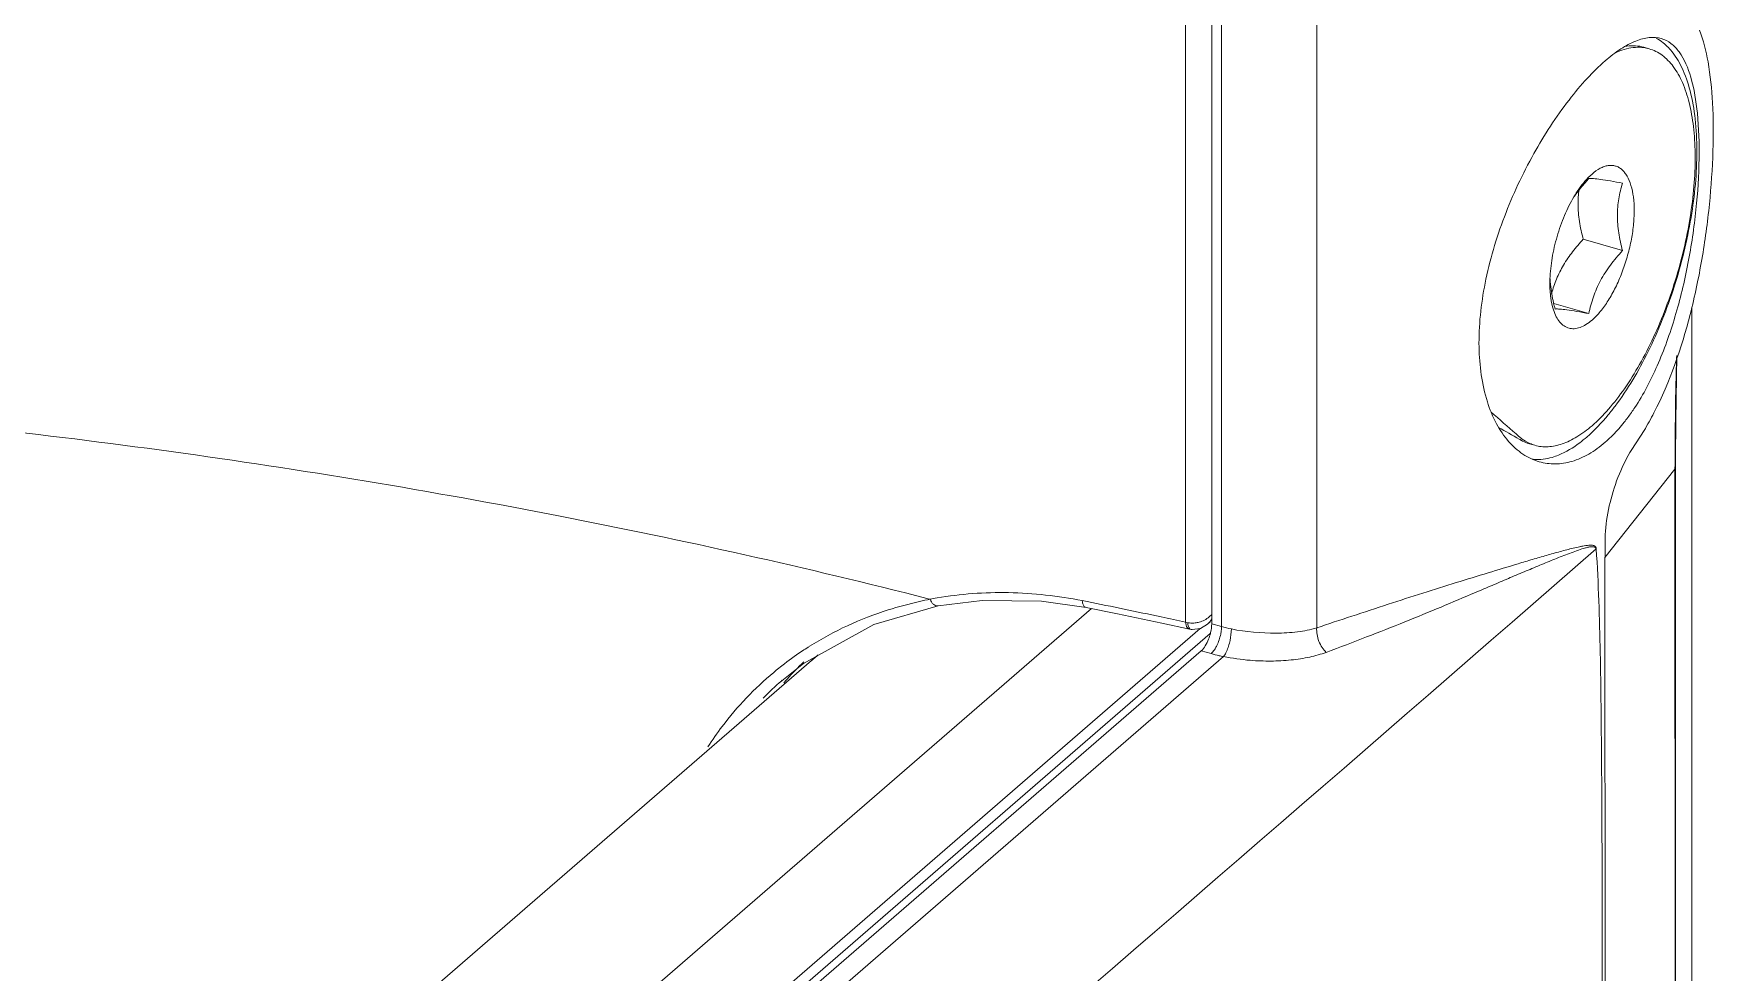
# Model space of a CAD drawing. Header units: millimetres. Extents: x 0 to 3564, y 0 to 2520.
# Drawn here: x 1966.84 to 2007.28, y 2011.61 to 2034.2 of the extents above; entities that cross this region are included whole.
import ezdxf

# ---------------------------------------------------------------- set-up
doc = ezdxf.new("R2010")
doc.units = ezdxf.units.MM
doc.layers.get('0').update_dxf_attribs({"lineweight": 13})

msp = doc.modelspace()

# ---------------------------------------------------------------- linework, layer by layer
for p, q in [((1994.574, 2112.231), (1994.573, 2020.035)), ((1995.202, 2019.997), (1995.202, 2112.229)), ((1995.437, 2019.929), (1995.437, 2112.161)), ((1997.73, 2019.898), (1997.731, 2112.264)), ((2005.735, 2033.834), (2005.606, 2033.871)), ((2004.358, 2030.821), (2004.265, 2030.733)), ((2005.093, 2028.977), (2004.147, 2029.25)), ((2004.281, 2027.462), (2003.438, 2027.705)), ((2006.759, 2027.609), (2006.759, 2000.098)), ((2005.313, 2024.189), (2005.612, 2024.647)), ((2002.981, 2024.293), (2002.852, 2024.33)), ((2004.67, 2021.589), (2006.353, 2023.716)), ((2006.368, 2023.777), (2006.353, 2023.716)), ((2006.353, 2023.716), (2006.357, 2006.267)), ((2006.355, 2023.777), (2006.355, 2023.715)), ((2006.372, 2006.328), (2006.368, 2023.777)), ((2004.677, 2001.682), (2004.67, 2021.589)), ((1942.437, 1977.175), (1992.305, 2020.363)), ((1988.379, 2020.598), (1988.422, 2020.588)), ((1988.38, 2020.599), (1988.422, 2020.588)), ((1988.615, 2020.427), (1988.614, 2020.427)), ((1992.206, 2020.529), (1992.087, 2020.553)), ((1992.206, 2020.529), (1992.087, 2020.553)), ((1994.93, 2019.886), (1995.098, 2019.987)), ((1995.098, 2019.987), (1995.162, 2020.043)), ((1995.143, 2020.16), (1995.209, 2020.219)), ((1995.202, 2019.997), (1995.437, 2019.929)), ((1994.926, 2019.886), (1942.437, 1974.428)), ((1942.437, 1974.097), (1995.168, 2019.763)), ((1994.664, 2019.87), (1994.707, 2019.862)), ((1994.679, 2019.876), (1994.706, 2019.862)), ((1994.952, 2019.348), (1942.437, 1973.868)), ((1942.437, 1973.266), (1995.484, 2019.207)), ((1942.437, 1981.763), (1985.568, 2019.116)), ((1985.716, 2019.232), (1985.549, 2019.1)), ((1985.554, 2019.104), (1985.568, 2019.115)), ((1985.681, 2019.211), (1985.69, 2019.219)), ((1985.686, 2019.206), (1985.695, 2019.212)), ((1995.187, 2019.28), (1994.952, 2019.348)), ((1984.85, 2018.626), (1985.375, 2019.044)), ((1984.849, 2018.626), (1984.86, 2018.636))]:
    msp.add_line(p, q)
for points in [[(2006.37, 2023.777), (2006.37, 2023.975), (2006.373, 2024.892), (2006.398, 2026.454)], [(1985.375, 2019.044), (1987.065, 2019.976), (1988.614, 2020.427)], [(1988.615, 2020.427), (1989.675, 2020.56), (1991.107, 2020.542), (1992.177, 2020.389)], [(1992.178, 2020.389), (1992.932, 2020.237), (1994.005, 2020.013), (1994.667, 2019.869)], [(1994.707, 2019.862), (1994.734, 2019.859), (1994.93, 2019.886)]]:
    msp.add_lwpolyline(points)
for centre, radius, start, end in [((2005.475, 2032.93), 0.941, 73.9237, 82.0258), ((2006.396, 2030.099), 2.375, 171.7871, 180.0186), ((2006.621, 2028.677), 3.135, 147.8011, 149.3992), ((2006.61, 2028.402), 3.273, 143.6375, 145.2029), ((2006.548, 2028.183), 3.205, 177.996, 179.9756), ((2006.039, 2028.429), 2.696, 182.7691, 185.1945), ((2006.134, 2028.438), 2.791, 185.1885, 185.7299), ((2105.471, 2023.73), 99.115, 178.44647, 179.9727), ((2001.141, 2027.995), 5.083, 323.3294, 326.6719), ((1998.522, 2028.847), 8.24, 329.3575, 332.7529), ((2003.242, 2025.194), 0.938, 245.8876, 253.8828), ((1990.073, 2011.909), 8.834, 99.6646, 100.7683), ((1994.774, 2020.771), 0.763, 254.7893, 258.7384), ((1996.299, 2022.924), 3.116, 253.9266, 258.4334), ((2086.365, 1754.984), 279.349, 108.31624, 108.49924), ((1994.061, 2020.038), 1.144, 338.98, 346.0951), ((1994.086, 2020.032), 1.118, 346.0603, 348.7106), ((1989.805, 2012.673), 8.023, 123.4358, 127.5501), ((1989.786, 2012.701), 7.988, 122.2906, 123.4331), ((1990.267, 2013.661), 7.2, 129.5661, 130.7474), ((1990.273, 2013.654), 7.209, 129.0941, 129.4781), ((1996.253, 2022.979), 3.85, 253.9223, 256.9402), ((1996.315, 2023.243), 4.121, 256.9211, 258.3629), ((1989.812, 2012.663), 8.035, 127.5481, 129.9043), ((1990.423, 2013.765), 7.323, 133.4502, 137.9887), ((1989.961, 2012.747), 7.79, 131.0049, 135.5177), ((1990.439, 2013.75), 7.345, 137.988, 138.9091)]:
    msp.add_arc(centre, radius, start, end)
for points, knots in [([(2004.674, 2033.544), (2004.795, 2033.648), (2005.027, 2033.829), (2005.384, 2034.026), (2005.718, 2034.121), (2005.933, 2034.107), (2006.026, 2034.08)], [0, 0, 0, 0, 0.316647, 0.584242, 0.806959, 1, 1, 1, 1]), ([(2006.946, 2034.286), (2007.043, 2034.04), (2007.183, 2033.458), (2007.278, 2032.481), (2007.281, 2031.336), (2007.196, 2030.076), (2007.017, 2028.761), (2006.66, 2027.058), (2006.233, 2025.823), (2005.848, 2025.075)], [0, 0, 0, 0, 0.08392, 0.188708, 0.311524, 0.447098, 0.589484, 0.732784, 1, 1, 1, 1]), ([(2005.904, 2034.091), (2005.922, 2034.081), (2005.993, 2034.04), (2006.059, 2033.99), (2006.106, 2033.95)], [0, 0, 0, 0, 0.244989, 1, 1, 1, 1]), ([(2006.026, 2034.08), (2006.109, 2034.056), (2006.274, 2033.971), (2006.399, 2033.836), (2006.455, 2033.76)], [0, 0, 0, 0, 0.476282, 1, 1, 1, 1]), ([(2004.358, 2024.763), (2004.499, 2024.885), (2004.777, 2025.169), (2005.158, 2025.665), (2005.519, 2026.246), (2005.851, 2026.898), (2006.147, 2027.603), (2006.397, 2028.345), (2006.598, 2029.105), (2006.742, 2029.864), (2006.827, 2030.602), (2006.851, 2031.302), (2006.813, 2031.946), (2006.713, 2032.519), (2006.555, 2033.007), (2006.37, 2033.346), (2006.192, 2033.557), (2006.052, 2033.681), (2005.899, 2033.775), (2005.791, 2033.818), (2005.735, 2033.834)], [0, 0, 0, 0, 0.055389, 0.117513, 0.185555, 0.258364, 0.334558, 0.412611, 0.49092, 0.567871, 0.641906, 0.711591, 0.77569, 0.833268, 0.883821, 0.927483, 0.94707, 0.965448, 0.982953, 1, 1, 1, 1]), ([(2005.605, 2033.862), (2005.538, 2033.871), (2005.398, 2033.876), (2005.183, 2033.84), (2005.022, 2033.785), (2004.933, 2033.745), (2004.914, 2033.736)], [0, 0, 0, 0, 0.2256042, 0.4638612, 0.7205945, 0.7894967, 0.7894967, 0.7894967, 0.7894967]), ([(2005.15, 2033.892), (2005.166, 2033.895), (2005.182, 2033.897), (2005.198, 2033.899), (2005.267, 2033.908), (2005.405, 2033.914), (2005.541, 2033.89), (2005.606, 2033.871)], [-0.118829, -0.118829, -0.118829, -0.118829, 0, 0, 0, 0.508976, 1, 1, 1, 1]), ([(2006.455, 2033.76), (2006.586, 2033.58), (2006.782, 2033.087), (2006.921, 2032.217), (2006.953, 2031.145), (2006.875, 2029.935), (2006.685, 2028.658), (2006.382, 2027.397), (2005.966, 2026.23), (2005.596, 2025.518), (2005.388, 2025.202)], [0, 0, 0, 0, 0.075018, 0.174596, 0.296768, 0.435561, 0.58314, 0.731267, 0.872298, 1, 1, 1, 1]), ([(2006.106, 2033.95), (2006.119, 2033.939), (2006.168, 2033.894), (2006.215, 2033.846), (2006.248, 2033.807)], [0, 0, 0, 0, 0.244319, 1, 1, 1, 1]), ([(2006.248, 2033.807), (2006.357, 2033.68), (2006.55, 2033.363), (2006.743, 2032.797), (2006.859, 2032.121), (2006.882, 2031.634), (2006.882, 2031.376)], [0, 0, 0, 0, 0.197193, 0.42939, 0.698141, 1, 1, 1, 1]), ([(2003.086, 2023.896), (2002.947, 2023.936), (2002.673, 2024.067), (2002.322, 2024.387), (2002.033, 2024.82), (2001.728, 2025.571), (2001.58, 2026.728), (2001.744, 2028.242), (2002.211, 2029.811), (2002.904, 2031.29), (2003.613, 2032.386), (2004.217, 2033.11), (2004.522, 2033.412), (2004.674, 2033.544)], [0, 0, 0, 0, 0.03914, 0.081208, 0.127809, 0.179806, 0.300357, 0.440333, 0.591694, 0.743489, 0.883456, 0.945346, 1, 1, 1, 1]), ([(2006.882, 2031.376), (2006.882, 2030.841), (2006.774, 2029.731), (2006.374, 2028.102), (2005.765, 2026.57), (2005.219, 2025.641), (2004.914, 2025.237)], [0, 0, 0, 0, 0.245571, 0.508976, 0.767703, 1, 1, 1, 1]), ([(2005.373, 2029.942), (2005.373, 2030.051), (2005.362, 2030.256), (2005.308, 2030.536), (2005.229, 2030.734), (2005.147, 2030.857), (2005.08, 2030.929), (2005.005, 2030.982), (2004.923, 2031.016), (2004.836, 2031.031), (2004.744, 2031.026), (2004.649, 2031.002), (2004.514, 2030.943), (2004.419, 2030.874), (2004.358, 2030.821)], [0, 0, 0, 0, 0.176286, 0.330449, 0.460858, 0.517768, 0.569981, 0.618683, 0.665488, 0.712273, 0.760915, 0.81303, 0.86984, 1, 1, 1, 1]), ([(2004.265, 2030.733), (2004.211, 2030.677), (2004.105, 2030.554), (2004.013, 2030.42), (2003.968, 2030.348)], [0, 0, 0, 0, 0.475902, 1, 1, 1, 1]), ([(2004.281, 2030.709), (2004.254, 2030.68), (2004.146, 2030.562), (2004.045, 2030.439), (2003.974, 2030.342)], [0, 0, 0, 0, 0.251913, 1, 1, 1, 1]), ([(2005.093, 2030.601), (2004.995, 2030.619), (2004.819, 2030.652), (2004.584, 2030.69), (2004.411, 2030.71), (2004.317, 2030.712), (2004.281, 2030.709)], [0, 0, 0, 0, 0.362375, 0.657213, 0.867114, 1, 1, 1, 1]), ([(2005.093, 2030.601), (2005.054, 2030.478), (2004.99, 2030.222), (2004.967, 2029.959), (2004.967, 2029.825)], [0, 0, 0, 0, 0.489925, 1, 1, 1, 1]), ([(2003.922, 2030.273), (2003.837, 2030.129), (2003.683, 2029.818), (2003.508, 2029.322), (2003.389, 2028.81), (2003.351, 2028.464), (2003.345, 2028.295)], [0, 0, 0, 0, 0.242183, 0.499273, 0.75672, 1, 1, 1, 1]), ([(2004.021, 2030.098), (2004.021, 2029.958), (2004.047, 2029.671), (2004.109, 2029.391), (2004.147, 2029.25)], [0, 0, 0, 0, 0.490548, 1, 1, 1, 1]), ([(2004.358, 2027.306), (2004.43, 2027.368), (2004.571, 2027.517), (2004.758, 2027.782), (2004.931, 2028.095), (2005.083, 2028.444), (2005.207, 2028.816), (2005.301, 2029.198), (2005.359, 2029.574), (2005.373, 2029.822), (2005.373, 2029.942)], [0, 0, 0, 0, 0.09859, 0.211371, 0.335842, 0.468575, 0.605586, 0.742619, 0.875421, 1, 1, 1, 1]), ([(2004.967, 2029.825), (2004.967, 2029.685), (2004.993, 2029.398), (2005.055, 2029.118), (2005.093, 2028.977)], [0, 0, 0, 0, 0.49054, 1, 1, 1, 1]), ([(2004.147, 2029.25), (2004.057, 2029.153), (2003.886, 2028.956), (2003.666, 2028.637), (2003.497, 2028.3), (2003.418, 2028.064), (2003.386, 2027.947)], [0, 0, 0, 0, 0.259382, 0.513344, 0.760181, 1, 1, 1, 1]), ([(2004.281, 2027.462), (2004.309, 2027.598), (2004.363, 2027.801), (2004.465, 2028.063), (2004.592, 2028.325), (2004.795, 2028.638), (2004.99, 2028.866), (2005.093, 2028.977)], [0, 0, 0, 0, 0.238591, 0.360572, 0.484671, 0.738997, 1, 1, 1, 1]), ([(2003.343, 2028.184), (2003.343, 2028.07), (2003.355, 2027.856), (2003.398, 2027.646), (2003.429, 2027.552)], [0, 0, 0, 0, 0.535787, 1, 1, 1, 1]), ([(2003.469, 2027.571), (2003.456, 2027.62), (2003.407, 2027.813), (2003.372, 2028.011), (2003.357, 2028.159)], [0, 0, 0, 0, 0.254105, 1, 1, 1, 1]), ([(2003.429, 2027.552), (2003.447, 2027.495), (2003.489, 2027.391), (2003.575, 2027.257), (2003.68, 2027.16), (2003.802, 2027.104), (2003.936, 2027.092), (2004.077, 2027.124), (2004.221, 2027.197), (2004.312, 2027.266), (2004.358, 2027.306)], [0, 0, 0, 0, 0.147639, 0.276665, 0.390709, 0.496421, 0.602751, 0.718439, 0.849813, 1, 1, 1, 1]), ([(2003.469, 2027.571), (2003.505, 2027.574), (2003.599, 2027.571), (2003.773, 2027.551), (2004.007, 2027.513), (2004.183, 2027.48), (2004.281, 2027.462)], [0, 0, 0, 0, 0.132885, 0.342787, 0.637625, 1, 1, 1, 1]), ([(1952.151, 2025.609), (1955.053, 2025.549), (1961.071, 2025.227), (1970.207, 2024.219), (1979.398, 2022.696), (1985.446, 2021.349), (1988.38, 2020.599)], [0, 0, 0, 0, 0.237617, 0.493041, 0.752102, 1, 1, 1, 1]), ([(2004.914, 2025.237), (2004.86, 2025.165), (2004.651, 2024.9), (2004.419, 2024.653), (2004.232, 2024.491)], [0, 0, 0, 0, 0.268362, 1, 1, 1, 1]), ([(2001.928, 2025.091), (2002.128, 2024.916), (2002.329, 2024.741), (2002.529, 2024.566), (2002.55, 2024.548), (2002.57, 2024.53), (2002.591, 2024.512), (2002.597, 2024.507), (2002.602, 2024.503), (2002.608, 2024.498), (2002.627, 2024.481), (2002.705, 2024.419), (2002.791, 2024.368), (2002.858, 2024.338), (2002.86, 2024.337), (2002.861, 2024.336), (2002.863, 2024.336)], [-3.035571, -3.035571, -3.035571, -3.035571, -0.352048, -0.352048, -0.352048, -0.075454, -0.075454, -0.075454, 0, 0, 0, 0.257186, 1, 1, 1, 1.015978, 1.015978, 1.015978, 1.015978]), ([(2005.218, 2024.959), (2005.19, 2024.921), (2005.079, 2024.777), (2004.958, 2024.639), (2004.864, 2024.543)], [0, 0, 0, 0, 0.25915, 1, 1, 1, 1]), ([(2002.852, 2024.33), (2002.834, 2024.335), (2002.765, 2024.357), (2002.699, 2024.388), (2002.651, 2024.414), (2002.648, 2024.416), (2002.645, 2024.418), (2002.642, 2024.419), (2002.63, 2024.426), (2002.618, 2024.433), (2002.606, 2024.44), (2002.44, 2024.533), (2002.275, 2024.627), (2002.109, 2024.721)], [0, 0, 0, 0, 0.248517, 1, 1, 1, 1.048294, 1.048294, 1.048294, 1.237527, 1.237527, 1.237527, 3.865406, 3.865406, 3.865406, 3.865406]), ([(2002.981, 2024.293), (2003.032, 2024.278), (2003.137, 2024.257), (2003.361, 2024.251), (2003.592, 2024.301), (2003.821, 2024.396), (2004.069, 2024.532), (2004.244, 2024.665), (2004.358, 2024.763)], [0, 0, 0, 0, 0.104628, 0.211655, 0.440749, 0.566666, 0.701517, 1, 1, 1, 1]), ([(2004.232, 2024.491), (2004.177, 2024.443), (2003.967, 2024.273), (2003.733, 2024.129), (2003.55, 2024.055)], [0, 0, 0, 0, 0.27276, 1, 1, 1, 1]), ([(2004.864, 2024.543), (2004.848, 2024.527), (2004.787, 2024.465), (2004.723, 2024.406), (2004.674, 2024.364)], [0, 0, 0, 0, 0.255204, 1, 1, 1, 1]), ([(2003.55, 2024.055), (2003.501, 2024.035), (2003.312, 2023.969), (2003.107, 2023.941), (2002.961, 2023.953), (2002.946, 2023.954), (2002.931, 2023.956), (2002.916, 2023.958)], [0, 0, 0, 0, 0.268568, 1, 1, 1, 1.075812, 1.075812, 1.075812, 1.075812]), ([(2004.674, 2024.364), (2004.551, 2024.257), (2004.3, 2024.074), (2003.89, 2023.891), (2003.478, 2023.824), (2003.211, 2023.86), (2003.086, 2023.896)], [0, 0, 0, 0, 0.282898, 0.538479, 0.773747, 1, 1, 1, 1]), ([(2004.672, 2021.59), (2004.672, 2021.802), (2004.658, 2022.248), (2004.778, 2022.928), (2004.992, 2023.589), (2005.198, 2024.003), (2005.313, 2024.189)], [0, 0, 0, 0, 0.23368, 0.492235, 0.757907, 1, 1, 1, 1]), ([(1938.897, 1965.019), (1949.971, 1974.561), (1971.734, 1993.592), (1993.679, 2012.412), (2004.458, 2021.797)], [0, 0, 0, 0, 0.505642, 1, 1, 1, 1]), ([(1997.96, 2019.309), (1998.284, 2019.431), (1998.916, 2019.671), (1999.836, 2020.035), (2000.71, 2020.393), (2001.409, 2020.689), (2001.949, 2020.919), (2002.34, 2021.085), (2002.722, 2021.247), (2003.094, 2021.403), (2003.457, 2021.552), (2003.753, 2021.669), (2003.985, 2021.754), (2004.127, 2021.802), (2004.238, 2021.832), (2004.306, 2021.847), (2004.36, 2021.851), (2004.398, 2021.851), (2004.438, 2021.837), (2004.453, 2021.811), (2004.458, 2021.797)], [0, 0, 0, 0, 0.148004, 0.28911, 0.423607, 0.551983, 0.614002, 0.674597, 0.733745, 0.791386, 0.847398, 0.901537, 0.927734, 0.953119, 0.965372, 0.977166, 0.982814, 0.988249, 0.993574, 1, 1, 1, 1]), ([(1998.576, 2020.18), (1998.868, 2020.275), (1999.437, 2020.464), (2000.275, 2020.732), (2001.076, 2020.984), (2001.84, 2021.219), (2002.452, 2021.404), (2002.922, 2021.544), (2003.259, 2021.642), (2003.533, 2021.72), (2003.748, 2021.778), (2003.904, 2021.818), (2004.033, 2021.847), (2004.134, 2021.867), (2004.208, 2021.88), (2004.281, 2021.888), (2004.34, 2021.889), (2004.386, 2021.883), (2004.419, 2021.871), (2004.454, 2021.846), (2004.458, 2021.814), (2004.458, 2021.796)], [0, 0, 0, 0, 0.148668, 0.291006, 0.426815, 0.555954, 0.678319, 0.73691, 0.793717, 0.848644, 0.875343, 0.901465, 0.926912, 0.939326, 0.951479, 0.963305, 0.974698, 0.98022, 0.985678, 0.991473, 1, 1, 1, 1]), ([(2004.458, 2021.796), (2004.515, 2020.964), (2004.563, 2019.276), (2004.589, 2016.729), (2004.601, 2014.154), (2004.604, 2011.569), (2004.601, 2008.977), (2004.588, 2006.375), (2004.563, 2003.748), (2004.511, 2001.987), (2004.456, 2001.099)], [0, 0, 0, 0, 0.120909, 0.244622, 0.369128, 0.494023, 0.619216, 0.744796, 0.871119, 1, 1, 1, 1]), ([(1988.59, 2020.618), (1989.157, 2020.715), (1990.333, 2020.799), (1991.503, 2020.668), (1992.087, 2020.553)], [0, 0, 0, 0, 0.491691, 1, 1, 1, 1]), ([(1987.415, 2020.33), (1987.081, 2020.224), (1986.427, 2019.974), (1985.812, 2019.639), (1985.518, 2019.454)], [0, 0, 0, 0, 0.502854, 1, 1, 1, 1]), ([(1988.422, 2020.588), (1988.337, 2020.571), (1987.998, 2020.499), (1987.663, 2020.408), (1987.415, 2020.33)], [0, 0, 0, 0, 0.251119, 1, 1, 1, 1]), ([(1988.614, 2020.427), (1988.58, 2020.42), (1988.517, 2020.446), (1988.46, 2020.513), (1988.434, 2020.56), (1988.422, 2020.588)], [0, 0, 0, 0, 0.3968, 0.664484, 1, 1, 1, 1]), ([(1992.178, 2020.389), (1992.166, 2020.391), (1992.135, 2020.407), (1992.1, 2020.466), (1992.09, 2020.52), (1992.087, 2020.553)], [0, 0, 0, 0, 0.174404, 0.504877, 1, 1, 1, 1]), ([(1994.574, 2020.035), (1994.378, 2020.077), (1993.59, 2020.248), (1992.8, 2020.411), (1992.206, 2020.529)], [0, 0, 0, 0, 0.248549, 1, 1, 1, 1]), ([(1994.573, 2020.035), (1994.575, 2020.012), (1994.584, 2019.949), (1994.625, 2019.878), (1994.667, 2019.869)], [0, 0, 0, 0, 0.352441, 1, 1, 1, 1]), ([(1994.625, 2020.023), (1994.639, 2020.02), (1994.699, 2020.011), (1994.76, 2020.012), (1994.806, 2020.017)], [0, 0, 0, 0, 0.242148, 1, 1, 1, 1]), ([(1994.625, 2020.023), (1994.627, 2019.991), (1994.636, 2019.939), (1994.662, 2019.89), (1994.679, 2019.876)], [0, 0, 0, 0, 0.589905, 1, 1, 1, 1]), ([(1994.806, 2020.017), (1994.837, 2020.021), (1994.958, 2020.045), (1995.072, 2020.103), (1995.143, 2020.16)], [0, 0, 0, 0, 0.254099, 1, 1, 1, 1]), ([(1995.202, 2019.998), (1995.202, 2019.983), (1995.2, 2019.921), (1995.191, 2019.86), (1995.182, 2019.813)], [0, 0, 0, 0, 0.236322, 1, 1, 1, 1]), ([(1995.418, 2019.747), (1995.421, 2019.763), (1995.431, 2019.823), (1995.437, 2019.884), (1995.437, 2019.929)], [0, 0, 0, 0, 0.261649, 1, 1, 1, 1]), ([(1995.128, 2019.628), (1995.106, 2019.571), (1995.058, 2019.47), (1994.989, 2019.38), (1994.952, 2019.348)], [0, 0, 0, 0, 0.549204, 1, 1, 1, 1]), ([(1995.282, 2019.396), (1995.298, 2019.421), (1995.359, 2019.531), (1995.399, 2019.653), (1995.418, 2019.747)], [0, 0, 0, 0, 0.234883, 1, 1, 1, 1]), ([(1995.556, 2019.326), (1995.596, 2019.412), (1995.65, 2019.592), (1995.675, 2019.778), (1995.675, 2019.871)], [0, 0, 0, 0, 0.505656, 1, 1, 1, 1]), ([(1997.729, 2019.898), (1997.58, 2019.851), (1997.253, 2019.79), (1996.564, 2019.755), (1996.027, 2019.798), (1995.675, 2019.871)], [0, 0, 0, 0, 0.226278, 0.478884, 1, 1, 1, 1]), ([(1997.96, 2019.309), (1997.923, 2019.342), (1997.855, 2019.426), (1997.777, 2019.572), (1997.734, 2019.735), (1997.726, 2019.846), (1997.729, 2019.898)], [0, 0, 0, 0, 0.228482, 0.491191, 0.75897, 1, 1, 1, 1]), ([(1995.187, 2019.28), (1995.195, 2019.287), (1995.231, 2019.322), (1995.261, 2019.363), (1995.282, 2019.396)], [0, 0, 0, 0, 0.223872, 1, 1, 1, 1]), ([(1995.484, 2019.207), (1995.49, 2019.214), (1995.518, 2019.252), (1995.54, 2019.293), (1995.556, 2019.326)], [0, 0, 0, 0, 0.207716, 1, 1, 1, 1]), ([(1995.484, 2019.207), (1995.697, 2019.167), (1996.077, 2019.111), (1996.622, 2019.093), (1997.102, 2019.116), (1997.55, 2019.184), (1997.829, 2019.265), (1997.96, 2019.309)], [0, 0, 0, 0, 0.25957, 0.458506, 0.652816, 0.834063, 1, 1, 1, 1]), ([(1984.658, 2018.827), (1984.198, 2018.442), (1983.64, 2017.856), (1983.181, 2017.201), (1983.071, 2017.032)], [0, 0, 0, 0, 0.7486, 1, 1, 1, 1])]:
    msp.add_open_spline(points, degree=3, knots=knots)
msp.add_open_spline([(1995.098, 2019.987), (1995.139, 2020.022), (1995.173, 2020.066), (1995.201, 2020.112)], degree=3)

doc.saveas('drawing.dxf')
